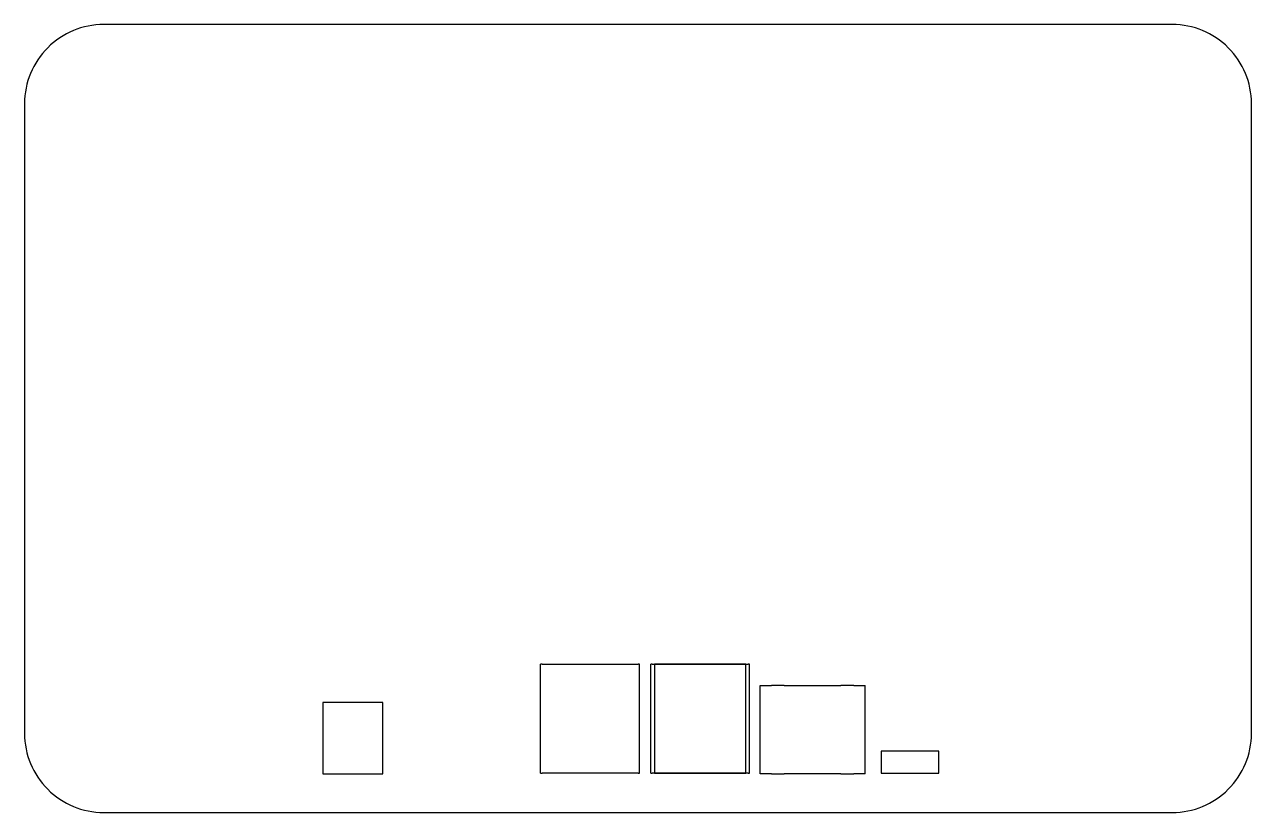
# Model space of a CAD drawing. Header units: millimetres. Extents: x -95 to 95, y -61 to 61.
import ezdxf

# ---------------------------------------------------------------- set-up
doc = ezdxf.new("R2010")
doc.units = ezdxf.units.MM
doc.layers.get('0').update_dxf_attribs({"linetype": 'CONTINUOUS'})

msp = doc.modelspace()

# ---------------------------------------------------------------- linework, layer by layer
for p, q in [((-14.81, -37.94), (-15.03, -37.94)), ((-15.03, -54.78), (-15.03, -37.94)), ((-14.81, -37.94), (-14.43, -37.94)), ((-14.43, -37.94), (-0.38, -37.94)), ((-0.38, -37.94), (0.01, -37.94)), ((0.23, -37.94), (0.01, -37.94)), ((0.23, -54.78), (0.23, -37.94)), ((1.97, -54.78), (1.97, -37.94)), ((2.19, -37.94), (1.97, -37.94)), ((2.19, -37.94), (2.57, -37.94)), ((2.57, -37.94), (16.63, -37.94)), ((16.63, -37.94), (17.01, -37.94)), ((17.23, -37.94), (17.01, -37.94)), ((17.23, -54.78), (17.23, -37.94)), ((18.87, -54.85), (18.87, -41.2)), ((18.87, -41.2), (20.58, -41.2)), ((22.58, -41.2), (20.58, -41.2)), ((22.58, -41.2), (31.32, -41.2)), ((33.32, -41.2), (31.32, -41.2)), ((33.32, -41.2), (35.03, -41.2)), ((35.03, -54.85), (35.03, -41.2)), ((-15.03, -54.78), (-14.81, -54.78)), ((-14.43, -54.78), (-14.81, -54.78)), ((-0.38, -54.78), (-14.43, -54.78)), ((0.01, -54.78), (-0.38, -54.78)), ((0.01, -54.78), (0.23, -54.78)), ((1.97, -54.78), (2.19, -54.78)), ((2.57, -54.78), (2.19, -54.78)), ((16.63, -54.78), (2.57, -54.78)), ((17.01, -54.78), (16.63, -54.78)), ((17.01, -54.78), (17.23, -54.78)), ((20.58, -54.85), (18.87, -54.85)), ((20.58, -54.85), (22.58, -54.85)), ((31.32, -54.85), (22.58, -54.85)), ((31.32, -54.85), (33.32, -54.85)), ((35.03, -54.85), (33.32, -54.85))]:
    msp.add_line(p, q)
msp.add_lwpolyline([(-82.46, 60.82, 0.414214), (-94.66, 48.62), (-94.66, 0), (-94.66, -48.62, 0.414214), (-82.46, -60.82), (82.46, -60.82, 0.414214), (94.66, -48.62), (94.66, 0), (94.66, 48.62, 0.414214), (82.46, 60.82)], format="xyb", close=True)
for points in [[(2.57, -54.78), (16.63, -54.78), (16.63, -37.94), (2.57, -37.94)], [(-48.65, -54.85), (-39.35, -54.85), (-39.35, -43.85), (-48.65, -43.85)], [(37.53, -54.78), (46.42, -54.78), (46.42, -51.35), (37.53, -51.35)]]:
    msp.add_lwpolyline(points, close=True)

doc.saveas('drawing.dxf')
